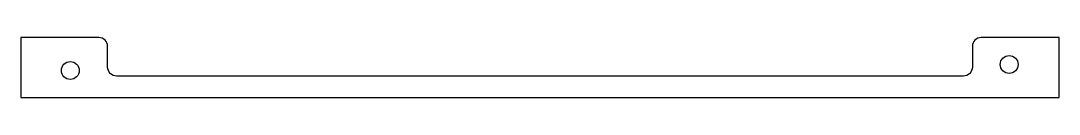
# Model space of a CAD drawing. Header units: millimetres. Extents: x 0 to 378, y 0 to 22.
import ezdxf

# ---------------------------------------------------------------- set-up
doc = ezdxf.new("R2010")
doc.units = ezdxf.units.MM
doc.layers.add('CONTOUR', color=1, linetype='Continuous')
doc.layers.add('TROUS', color=5, linetype='Continuous')

msp = doc.modelspace()

# ---------------------------------------------------------------- linework, layer by layer
at = {"layer": 'CONTOUR'}
msp.add_lwpolyline([(377.5858, 21.8), (349.1929, 21.8, 0.41421356), (345.9929, 18.6), (345.9929, 11, -0.41421356), (342.7929, 7.8), (34.7929, 7.8, -0.41421356), (31.5929, 11), (31.5929, 18.6, 0.41421356), (28.3929, 21.8), (0, 21.8), (0, 0), (377.5858, 0)], format="xyb", close=True, dxfattribs=at)
at = {"layer": 'TROUS'}
for centre in [(359.3858, 12), (18, 9.8)]:
    msp.add_circle(centre, 3.25, dxfattribs=at)

doc.saveas('drawing.dxf')
